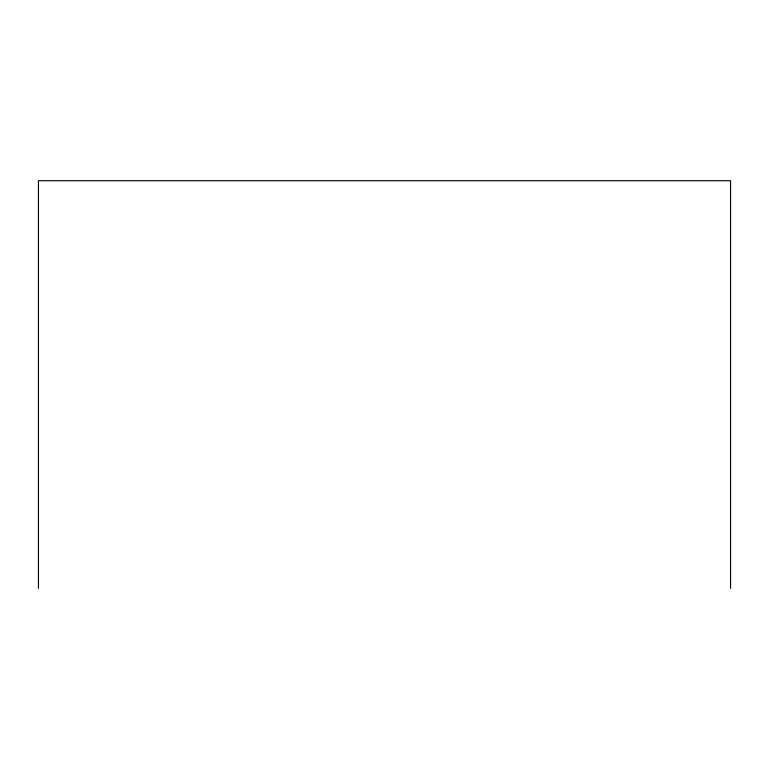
<?xml version="1.0" encoding="UTF-8"?>
<svg xmlns="http://www.w3.org/2000/svg" width="769" height="769" viewBox="0 0 769 769"><rect width="100%" height="100%" fill="white"/><g stroke="black" fill="none" stroke-linecap="round" stroke-linejoin="round"><path stroke-width="1.15" d="M730.55 588.285L730.55 180.715L38.45 180.715L38.45 588.285"/></g></svg>
